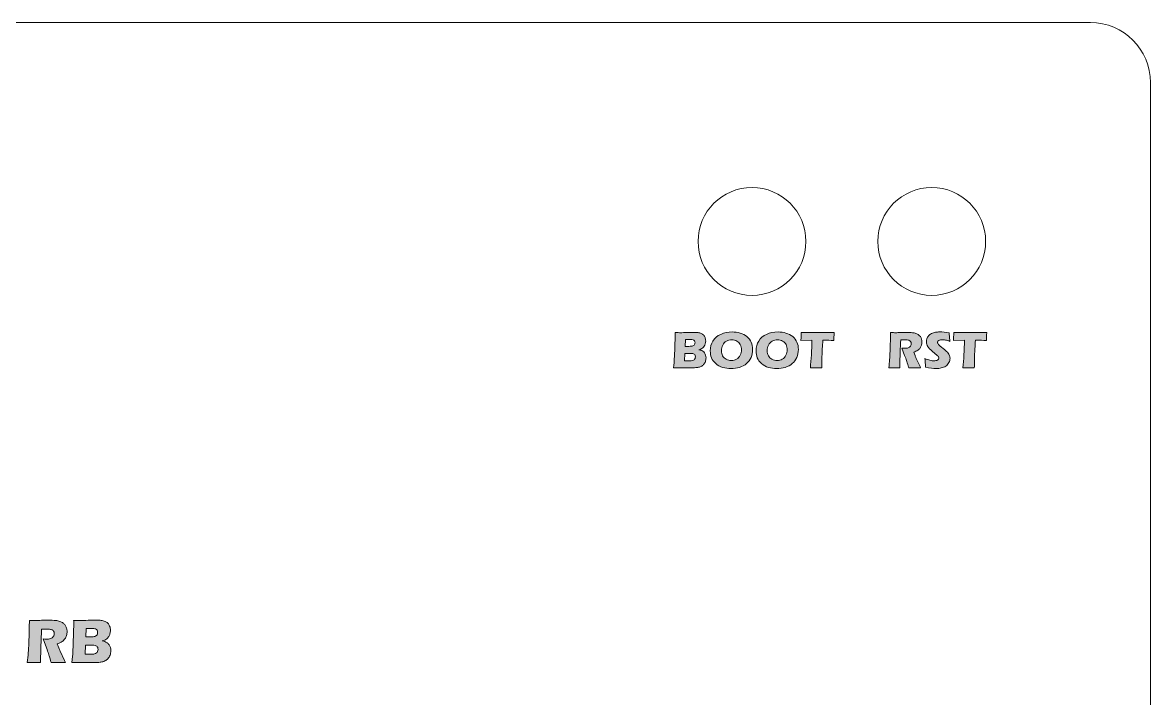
# Model space of a CAD drawing. Header units: millimetres. Extents: x 442 to 758, y 352 to 548.
# Drawn here: x 682.9 to 758.3, y 503.2 to 548.3 of the extents above; entities that cross this region are included whole.
import ezdxf

# ---------------------------------------------------------------- set-up
doc = ezdxf.new("R2010")
doc.units = ezdxf.units.MM
doc.header["$MEASUREMENT"] = 0

# ---------------------------------------------------------------- blocks, each defined once
blk = doc.blocks.new('block 3')
at = {"color": 7, "lineweight": 9, "true_color": 0xffffff}
blk.add_open_spline([(754.251, 548.321), (754.251, 548.321), (446.251, 548.321), (446.251, 548.321), (444.042, 548.321), (442.251, 546.53), (442.251, 544.321), (442.251, 544.321), (442.251, 356.321), (442.251, 356.321), (442.251, 354.112), (444.042, 352.321), (446.251, 352.321), (446.251, 352.321), (754.251, 352.321), (754.251, 352.321), (756.461, 352.321), (758.251, 354.112), (758.251, 356.321), (758.251, 356.321), (758.251, 544.321), (758.251, 544.321), (758.251, 546.53), (756.461, 548.321), (754.251, 548.321)], degree=3, knots=[0, 0, 0, 0, 1, 1, 1, 2, 2, 2, 3, 3, 3, 4, 4, 4, 5, 5, 5, 6, 6, 6, 7, 7, 7, 8, 8, 8, 8], dxfattribs=at)
blk = doc.blocks.new('block 4')
at = {"color": 7, "lineweight": 9, "true_color": 0xffffff}
blk.add_open_spline([(731.645, 537.314), (733.633, 537.314), (735.245, 535.702), (735.245, 533.714), (735.245, 531.726), (733.633, 530.114), (731.645, 530.114), (729.657, 530.114), (728.045, 531.726), (728.045, 533.714), (728.045, 535.702), (729.657, 537.314), (731.645, 537.314), (731.645, 537.314), (731.645, 537.314), (731.645, 537.314)], degree=3, knots=[0, 0, 0, 0, 1, 1, 1, 2, 2, 2, 3, 3, 3, 4, 4, 4, 5, 5, 5, 5], dxfattribs=at)
blk = doc.blocks.new('block 5')
at = {"color": 7, "lineweight": 9, "true_color": 0xffffff}
blk.add_open_spline([(743.645, 537.314), (745.633, 537.314), (747.245, 535.702), (747.245, 533.714), (747.245, 531.726), (745.633, 530.114), (743.645, 530.114), (741.657, 530.114), (740.045, 531.726), (740.045, 533.714), (740.045, 535.702), (741.657, 537.314), (743.645, 537.314), (743.645, 537.314), (743.645, 537.314), (743.645, 537.314)], degree=3, knots=[0, 0, 0, 0, 1, 1, 1, 2, 2, 2, 3, 3, 3, 4, 4, 4, 5, 5, 5, 5], dxfattribs=at)
blk = doc.blocks.new('block 6')
at = {"color": 7, "lineweight": 9, "true_color": 0xffffff}
blk.add_open_spline([(731.645, 537.314), (733.633, 537.314), (735.245, 535.702), (735.245, 533.714), (735.245, 531.726), (733.633, 530.114), (731.645, 530.114), (729.657, 530.114), (728.045, 531.726), (728.045, 533.714), (728.045, 535.702), (729.657, 537.314), (731.645, 537.314), (731.645, 537.314), (731.645, 537.314), (731.645, 537.314)], degree=3, knots=[0, 0, 0, 0, 1, 1, 1, 2, 2, 2, 3, 3, 3, 4, 4, 4, 5, 5, 5, 5], dxfattribs=at)
blk = doc.blocks.new('block 24')
at = {"color": 7, "lineweight": 9, "true_color": 0xffffff}
blk.add_open_spline([(743.645, 537.314), (745.633, 537.314), (747.245, 535.702), (747.245, 533.714), (747.245, 531.726), (745.633, 530.114), (743.645, 530.114), (741.657, 530.114), (740.045, 531.726), (740.045, 533.714), (740.045, 535.702), (741.657, 537.314), (743.645, 537.314), (743.645, 537.314), (743.645, 537.314), (743.645, 537.314)], degree=3, knots=[0, 0, 0, 0, 1, 1, 1, 2, 2, 2, 3, 3, 3, 4, 4, 4, 5, 5, 5, 5], dxfattribs=at)
blk = doc.blocks.new('block 25')
at = {"true_color": 0xffffff}
h = blk.add_hatch(color=7, dxfattribs=at)
h.dxf.hatch_style = 2
edge = h.paths.add_edge_path()
edge.add_spline(control_points=[(726.409, 525.281), (726.434, 525.534), (726.449, 525.732), (726.458, 525.877), (726.469, 526.075), (726.48, 526.345), (726.491, 526.69), (726.502, 527.034), (726.508, 527.277), (726.508, 527.419), (726.508, 527.469), (726.507, 527.54), (726.506, 527.632), (726.658, 527.629), (726.78, 527.627), (726.869, 527.627), (726.994, 527.627), (727.14, 527.63), (727.307, 527.635), (727.473, 527.64), (727.616, 527.643), (727.736, 527.643), (727.879, 527.643), (727.981, 527.639), (728.042, 527.63), (728.123, 527.62), (728.193, 527.602), (728.253, 527.575), (728.314, 527.549), (728.364, 527.516), (728.404, 527.477), (728.449, 527.431), (728.484, 527.376), (728.509, 527.312), (728.538, 527.238), (728.552, 527.16), (728.552, 527.076), (728.552, 527.01), (728.544, 526.948), (728.527, 526.888), (728.511, 526.828), (728.487, 526.775), (728.456, 526.729), (728.426, 526.682), (728.392, 526.643), (728.354, 526.612), (728.316, 526.581), (728.279, 526.557), (728.243, 526.54), (728.207, 526.523), (728.158, 526.506), (728.098, 526.488), (728.158, 526.478), (728.207, 526.466), (728.244, 526.453), (728.281, 526.44), (728.32, 526.419), (728.362, 526.389), (728.404, 526.36), (728.441, 526.323), (728.475, 526.277), (728.508, 526.231), (728.533, 526.179), (728.55, 526.122), (728.566, 526.066), (728.575, 526.006), (728.575, 525.942), (728.575, 525.855), (728.56, 525.773), (728.532, 525.696), (728.503, 525.619), (728.463, 525.553), (728.411, 525.498), (728.367, 525.451), (728.31, 525.411), (728.24, 525.377), (728.171, 525.344), (728.099, 525.321), (728.025, 525.309), (727.966, 525.299), (727.857, 525.292), (727.699, 525.288), (727.541, 525.283), (727.373, 525.281), (727.197, 525.281), (727.197, 525.281), (726.744, 525.283), (726.744, 525.283), (726.744, 525.283), (726.409, 525.281), (726.409, 525.281)], knot_values=[0, 0, 0, 0, 1, 1, 1, 2, 2, 2, 3, 3, 3, 4, 4, 4, 5, 5, 5, 6, 6, 6, 7, 7, 7, 8, 8, 8, 9, 9, 9, 10, 10, 10, 11, 11, 11, 12, 12, 12, 13, 13, 13, 14, 14, 14, 15, 15, 15, 16, 16, 16, 17, 17, 17, 18, 18, 18, 19, 19, 19, 20, 20, 20, 21, 21, 21, 22, 22, 22, 23, 23, 23, 24, 24, 24, 25, 25, 25, 26, 26, 26, 27, 27, 27, 28, 28, 28, 29, 29, 29, 30, 30, 30, 30], degree=3, periodic=1)
edge = h.paths.add_edge_path()
edge.add_spline(control_points=[(727.137, 525.753), (727.137, 525.753), (727.468, 525.753), (727.468, 525.753), (727.556, 525.753), (727.62, 525.758), (727.661, 525.768), (727.712, 525.781), (727.751, 525.798), (727.777, 525.818), (727.803, 525.839), (727.824, 525.867), (727.84, 525.903), (727.855, 525.938), (727.863, 525.978), (727.863, 526.022), (727.863, 526.06), (727.857, 526.093), (727.844, 526.122), (727.832, 526.15), (727.813, 526.174), (727.787, 526.194), (727.762, 526.213), (727.731, 526.227), (727.694, 526.236), (727.658, 526.245), (727.6, 526.249), (727.522, 526.249), (727.522, 526.249), (727.159, 526.249), (727.159, 526.249), (727.159, 526.249), (727.137, 525.753), (727.137, 525.753)], knot_values=[0, 0, 0, 0, 1, 1, 1, 2, 2, 2, 3, 3, 3, 4, 4, 4, 5, 5, 5, 6, 6, 6, 7, 7, 7, 8, 8, 8, 9, 9, 9, 10, 10, 10, 11, 11, 11, 11], degree=3, periodic=1)
edge = h.paths.add_edge_path()
edge.add_spline(control_points=[(727.177, 526.716), (727.177, 526.716), (727.422, 526.716), (727.422, 526.716), (727.502, 526.716), (727.559, 526.718), (727.593, 526.722), (727.627, 526.726), (727.66, 526.733), (727.692, 526.743), (727.725, 526.754), (727.753, 526.771), (727.776, 526.795), (727.8, 526.819), (727.816, 526.846), (727.826, 526.876), (727.836, 526.906), (727.841, 526.936), (727.841, 526.966), (727.841, 527.008), (727.831, 527.046), (727.811, 527.079), (727.791, 527.113), (727.758, 527.137), (727.713, 527.153), (727.669, 527.169), (727.6, 527.177), (727.508, 527.177), (727.508, 527.177), (727.198, 527.177), (727.198, 527.177), (727.198, 527.177), (727.177, 526.716), (727.177, 526.716)], knot_values=[0, 0, 0, 0, 1, 1, 1, 2, 2, 2, 3, 3, 3, 4, 4, 4, 5, 5, 5, 6, 6, 6, 7, 7, 7, 8, 8, 8, 9, 9, 9, 10, 10, 10, 11, 11, 11, 11], degree=3, periodic=1)
h = blk.add_hatch(color=7, dxfattribs=at)
h.dxf.hatch_style = 2
edge = h.paths.add_edge_path()
edge.add_spline(control_points=[(730.328, 527.677), (730.512, 527.677), (730.689, 527.652), (730.859, 527.603), (731.029, 527.554), (731.177, 527.475), (731.305, 527.366), (731.432, 527.258), (731.528, 527.133), (731.591, 526.991), (731.654, 526.85), (731.686, 526.688), (731.686, 526.504), (731.686, 526.311), (731.651, 526.134), (731.582, 525.973), (731.512, 525.811), (731.412, 525.674), (731.281, 525.562), (731.15, 525.449), (730.994, 525.367), (730.812, 525.315), (730.631, 525.262), (730.442, 525.236), (730.246, 525.236), (730.052, 525.236), (729.866, 525.262), (729.687, 525.313), (729.509, 525.364), (729.355, 525.447), (729.223, 525.561), (729.092, 525.675), (728.998, 525.802), (728.943, 525.942), (728.888, 526.082), (728.861, 526.238), (728.861, 526.409), (728.861, 526.661), (728.919, 526.882), (729.036, 527.072), (729.152, 527.262), (729.325, 527.41), (729.554, 527.517), (729.783, 527.624), (730.041, 527.677), (730.328, 527.677)], knot_values=[0, 0, 0, 0, 1, 1, 1, 2, 2, 2, 3, 3, 3, 4, 4, 4, 5, 5, 5, 6, 6, 6, 7, 7, 7, 8, 8, 8, 9, 9, 9, 10, 10, 10, 11, 11, 11, 12, 12, 12, 13, 13, 13, 14, 14, 14, 15, 15, 15, 15], degree=3, periodic=1)
edge = h.paths.add_edge_path()
edge.add_spline(control_points=[(730.297, 527.159), (730.165, 527.159), (730.046, 527.126), (729.939, 527.061), (729.832, 526.996), (729.75, 526.906), (729.693, 526.791), (729.635, 526.675), (729.606, 526.552), (729.606, 526.42), (729.606, 526.298), (729.633, 526.186), (729.685, 526.085), (729.737, 525.984), (729.817, 525.905), (729.923, 525.849), (730.03, 525.792), (730.143, 525.763), (730.263, 525.763), (730.39, 525.763), (730.507, 525.795), (730.613, 525.859), (730.72, 525.923), (730.801, 526.012), (730.856, 526.128), (730.912, 526.243), (730.94, 526.364), (730.94, 526.49), (730.94, 526.613), (730.914, 526.727), (730.862, 526.83), (730.811, 526.934), (730.735, 527.015), (730.635, 527.072), (730.535, 527.13), (730.422, 527.159), (730.297, 527.159)], knot_values=[0, 0, 0, 0, 1, 1, 1, 2, 2, 2, 3, 3, 3, 4, 4, 4, 5, 5, 5, 6, 6, 6, 7, 7, 7, 8, 8, 8, 9, 9, 9, 10, 10, 10, 11, 11, 11, 12, 12, 12, 12], degree=3, periodic=1)
h = blk.add_hatch(color=7, dxfattribs=at)
h.dxf.hatch_style = 2
edge = h.paths.add_edge_path()
edge.add_spline(control_points=[(733.384, 527.677), (733.568, 527.677), (733.745, 527.652), (733.915, 527.603), (734.084, 527.554), (734.233, 527.475), (734.361, 527.366), (734.488, 527.258), (734.584, 527.133), (734.647, 526.991), (734.71, 526.85), (734.741, 526.688), (734.741, 526.504), (734.741, 526.311), (734.707, 526.134), (734.637, 525.973), (734.568, 525.811), (734.467, 525.674), (734.337, 525.562), (734.206, 525.449), (734.05, 525.367), (733.868, 525.315), (733.686, 525.262), (733.498, 525.236), (733.301, 525.236), (733.107, 525.236), (732.921, 525.262), (732.743, 525.313), (732.565, 525.364), (732.41, 525.447), (732.279, 525.561), (732.148, 525.675), (732.054, 525.802), (731.999, 525.942), (731.944, 526.082), (731.916, 526.238), (731.916, 526.409), (731.916, 526.661), (731.975, 526.882), (732.091, 527.072), (732.208, 527.262), (732.381, 527.41), (732.61, 527.517), (732.839, 527.624), (733.097, 527.677), (733.384, 527.677)], knot_values=[0, 0, 0, 0, 1, 1, 1, 2, 2, 2, 3, 3, 3, 4, 4, 4, 5, 5, 5, 6, 6, 6, 7, 7, 7, 8, 8, 8, 9, 9, 9, 10, 10, 10, 11, 11, 11, 12, 12, 12, 13, 13, 13, 14, 14, 14, 15, 15, 15, 15], degree=3, periodic=1)
edge = h.paths.add_edge_path()
edge.add_spline(control_points=[(733.353, 527.159), (733.221, 527.159), (733.102, 527.126), (732.995, 527.061), (732.888, 526.996), (732.806, 526.906), (732.748, 526.791), (732.691, 526.675), (732.662, 526.552), (732.662, 526.42), (732.662, 526.298), (732.688, 526.186), (732.74, 526.085), (732.793, 525.984), (732.872, 525.905), (732.979, 525.849), (733.086, 525.792), (733.199, 525.763), (733.319, 525.763), (733.446, 525.763), (733.563, 525.795), (733.669, 525.859), (733.775, 525.923), (733.856, 526.012), (733.912, 526.128), (733.968, 526.243), (733.996, 526.364), (733.996, 526.49), (733.996, 526.613), (733.97, 526.727), (733.918, 526.83), (733.866, 526.934), (733.791, 527.015), (733.691, 527.072), (733.591, 527.13), (733.478, 527.159), (733.353, 527.159)], knot_values=[0, 0, 0, 0, 1, 1, 1, 2, 2, 2, 3, 3, 3, 4, 4, 4, 5, 5, 5, 6, 6, 6, 7, 7, 7, 8, 8, 8, 9, 9, 9, 10, 10, 10, 11, 11, 11, 12, 12, 12, 12], degree=3, periodic=1)
h = blk.add_hatch(color=7, dxfattribs=at)
h.dxf.hatch_style = 2
edge = h.paths.add_edge_path()
edge.add_spline(control_points=[(735.541, 525.281), (735.598, 525.839), (735.632, 526.453), (735.643, 527.124), (735.643, 527.124), (734.91, 527.105), (734.91, 527.105), (734.91, 527.105), (734.919, 527.296), (734.919, 527.296), (734.923, 527.398), (734.927, 527.51), (734.929, 527.632), (735.255, 527.63), (735.635, 527.629), (736.069, 527.629), (736.069, 527.629), (736.495, 527.63), (736.495, 527.63), (736.495, 527.63), (736.908, 527.63), (736.908, 527.63), (736.908, 527.63), (737.132, 527.632), (737.132, 527.632), (737.132, 527.632), (737.121, 527.463), (737.121, 527.463), (737.117, 527.373), (737.114, 527.298), (737.112, 527.239), (737.11, 527.18), (737.109, 527.135), (737.109, 527.105), (736.864, 527.118), (736.661, 527.124), (736.502, 527.124), (736.502, 527.124), (736.381, 527.124), (736.381, 527.124), (736.364, 526.921), (736.351, 526.734), (736.341, 526.562), (736.329, 526.315), (736.319, 526.076), (736.312, 525.844), (736.305, 525.612), (736.302, 525.424), (736.302, 525.281), (736.113, 525.283), (735.992, 525.284), (735.936, 525.284), (735.887, 525.284), (735.755, 525.283), (735.541, 525.281)], knot_values=[0, 0, 0, 0, 1, 1, 1, 2, 2, 2, 3, 3, 3, 4, 4, 4, 5, 5, 5, 6, 6, 6, 7, 7, 7, 8, 8, 8, 9, 9, 9, 10, 10, 10, 11, 11, 11, 12, 12, 12, 13, 13, 13, 14, 14, 14, 15, 15, 15, 16, 16, 16, 17, 17, 17, 18, 18, 18, 18], degree=3, periodic=1)
h = blk.add_hatch(color=7, dxfattribs=at)
h.dxf.hatch_style = 2
edge = h.paths.add_edge_path()
edge.add_spline(control_points=[(740.781, 525.281), (740.803, 525.483), (740.82, 525.665), (740.832, 525.827), (740.845, 525.989), (740.856, 526.177), (740.865, 526.39), (740.874, 526.604), (740.881, 526.829), (740.886, 527.066), (740.891, 527.304), (740.893, 527.492), (740.893, 527.632), (741.036, 527.629), (741.152, 527.627), (741.241, 527.627), (741.333, 527.627), (741.444, 527.63), (741.577, 527.635), (741.709, 527.64), (741.837, 527.643), (741.962, 527.643), (742.109, 527.643), (742.24, 527.637), (742.355, 527.625), (742.441, 527.617), (742.52, 527.601), (742.59, 527.575), (742.661, 527.55), (742.72, 527.519), (742.768, 527.483), (742.817, 527.447), (742.857, 527.407), (742.889, 527.362), (742.921, 527.317), (742.946, 527.264), (742.964, 527.204), (742.982, 527.144), (742.991, 527.079), (742.991, 527.01), (742.991, 526.933), (742.981, 526.861), (742.961, 526.794), (742.942, 526.727), (742.911, 526.664), (742.869, 526.605), (742.827, 526.546), (742.775, 526.494), (742.711, 526.451), (742.647, 526.408), (742.558, 526.364), (742.443, 526.32), (742.443, 526.32), (742.532, 526.101), (742.532, 526.101), (742.558, 526.04), (742.585, 525.978), (742.613, 525.915), (742.613, 525.915), (742.844, 525.41), (742.844, 525.41), (742.855, 525.388), (742.873, 525.345), (742.899, 525.281), (742.71, 525.283), (742.583, 525.284), (742.517, 525.284), (742.435, 525.284), (742.299, 525.283), (742.111, 525.281), (742.093, 525.341), (742.059, 525.451), (742.011, 525.613), (741.992, 525.681), (741.975, 525.733), (741.961, 525.77), (741.933, 525.852), (741.893, 525.966), (741.839, 526.113), (741.839, 526.113), (741.661, 526.6), (741.661, 526.6), (741.723, 526.589), (741.784, 526.583), (741.843, 526.583), (741.927, 526.583), (742.003, 526.596), (742.072, 526.621), (742.14, 526.646), (742.192, 526.685), (742.227, 526.738), (742.262, 526.791), (742.279, 526.847), (742.279, 526.905), (742.279, 526.955), (742.266, 526.998), (742.24, 527.035), (742.213, 527.073), (742.172, 527.1), (742.115, 527.119), (742.058, 527.137), (741.97, 527.146), (741.852, 527.146), (741.812, 527.146), (741.77, 527.146), (741.727, 527.144), (741.684, 527.142), (741.634, 527.141), (741.576, 527.14), (741.562, 526.904), (741.549, 526.617), (741.538, 526.278), (741.526, 525.939), (741.519, 525.607), (741.515, 525.281), (741.323, 525.283), (741.199, 525.284), (741.141, 525.284), (741.074, 525.284), (740.954, 525.283), (740.781, 525.281)], knot_values=[0, 0, 0, 0, 1, 1, 1, 2, 2, 2, 3, 3, 3, 4, 4, 4, 5, 5, 5, 6, 6, 6, 7, 7, 7, 8, 8, 8, 9, 9, 9, 10, 10, 10, 11, 11, 11, 12, 12, 12, 13, 13, 13, 14, 14, 14, 15, 15, 15, 16, 16, 16, 17, 17, 17, 18, 18, 18, 19, 19, 19, 20, 20, 20, 21, 21, 21, 22, 22, 22, 23, 23, 23, 24, 24, 24, 25, 25, 25, 26, 26, 26, 27, 27, 27, 28, 28, 28, 29, 29, 29, 30, 30, 30, 31, 31, 31, 32, 32, 32, 33, 33, 33, 34, 34, 34, 35, 35, 35, 36, 36, 36, 37, 37, 37, 38, 38, 38, 39, 39, 39, 40, 40, 40, 40], degree=3, periodic=1)
h = blk.add_hatch(color=7, dxfattribs=at)
h.dxf.hatch_style = 2
edge = h.paths.add_edge_path()
edge.add_spline(control_points=[(743.235, 525.317), (743.22, 525.562), (743.203, 525.758), (743.184, 525.905), (743.312, 525.847), (743.427, 525.807), (743.528, 525.785), (743.628, 525.762), (743.717, 525.751), (743.793, 525.751), (743.893, 525.751), (743.973, 525.766), (744.032, 525.795), (744.091, 525.824), (744.121, 525.868), (744.121, 525.925), (744.121, 525.945), (744.118, 525.963), (744.112, 525.981), (744.106, 525.999), (744.095, 526.019), (744.079, 526.041), (744.063, 526.064), (744.04, 526.088), (744.01, 526.115), (744.01, 526.115), (743.686, 526.397), (743.686, 526.397), (743.61, 526.461), (743.557, 526.508), (743.527, 526.537), (743.466, 526.595), (743.419, 526.65), (743.384, 526.7), (743.35, 526.751), (743.326, 526.802), (743.31, 526.854), (743.295, 526.907), (743.287, 526.962), (743.287, 527.021), (743.287, 527.091), (743.299, 527.159), (743.324, 527.227), (743.349, 527.294), (743.386, 527.357), (743.435, 527.415), (743.484, 527.474), (743.55, 527.524), (743.631, 527.567), (743.713, 527.609), (743.8, 527.638), (743.893, 527.654), (743.986, 527.669), (744.082, 527.677), (744.181, 527.677), (744.375, 527.677), (744.586, 527.655), (744.815, 527.61), (744.818, 527.531), (744.822, 527.458), (744.827, 527.392), (744.831, 527.326), (744.842, 527.21), (744.86, 527.045), (744.754, 527.087), (744.657, 527.117), (744.57, 527.134), (744.483, 527.15), (744.408, 527.159), (744.345, 527.159), (744.255, 527.159), (744.181, 527.142), (744.121, 527.109), (744.062, 527.075), (744.033, 527.034), (744.033, 526.985), (744.033, 526.962), (744.037, 526.939), (744.047, 526.917), (744.056, 526.895), (744.073, 526.87), (744.098, 526.841), (744.123, 526.811), (744.157, 526.779), (744.198, 526.744), (744.239, 526.709), (744.304, 526.657), (744.393, 526.588), (744.393, 526.588), (744.517, 526.49), (744.517, 526.49), (744.554, 526.46), (744.593, 526.424), (744.636, 526.382), (744.678, 526.339), (744.715, 526.297), (744.746, 526.256), (744.777, 526.215), (744.801, 526.177), (744.817, 526.142), (744.834, 526.108), (744.847, 526.073), (744.854, 526.038), (744.862, 526.003), (744.867, 525.965), (744.867, 525.925), (744.867, 525.822), (744.842, 525.723), (744.792, 525.63), (744.743, 525.536), (744.673, 525.459), (744.582, 525.399), (744.492, 525.339), (744.392, 525.296), (744.283, 525.272), (744.175, 525.248), (744.06, 525.236), (743.94, 525.236), (743.754, 525.236), (743.519, 525.263), (743.235, 525.317)], knot_values=[0, 0, 0, 0, 1, 1, 1, 2, 2, 2, 3, 3, 3, 4, 4, 4, 5, 5, 5, 6, 6, 6, 7, 7, 7, 8, 8, 8, 9, 9, 9, 10, 10, 10, 11, 11, 11, 12, 12, 12, 13, 13, 13, 14, 14, 14, 15, 15, 15, 16, 16, 16, 17, 17, 17, 18, 18, 18, 19, 19, 19, 20, 20, 20, 21, 21, 21, 22, 22, 22, 23, 23, 23, 24, 24, 24, 25, 25, 25, 26, 26, 26, 27, 27, 27, 28, 28, 28, 29, 29, 29, 30, 30, 30, 31, 31, 31, 32, 32, 32, 33, 33, 33, 34, 34, 34, 35, 35, 35, 36, 36, 36, 37, 37, 37, 38, 38, 38, 39, 39, 39, 40, 40, 40, 40], degree=3, periodic=1)
h = blk.add_hatch(color=7, dxfattribs=at)
h.dxf.hatch_style = 2
edge = h.paths.add_edge_path()
edge.add_spline(control_points=[(745.73, 525.281), (745.787, 525.839), (745.821, 526.453), (745.832, 527.124), (745.832, 527.124), (745.099, 527.105), (745.099, 527.105), (745.099, 527.105), (745.108, 527.296), (745.108, 527.296), (745.112, 527.398), (745.116, 527.51), (745.118, 527.632), (745.444, 527.63), (745.824, 527.629), (746.258, 527.629), (746.258, 527.629), (746.683, 527.63), (746.683, 527.63), (746.683, 527.63), (747.097, 527.63), (747.097, 527.63), (747.097, 527.63), (747.32, 527.632), (747.32, 527.632), (747.32, 527.632), (747.31, 527.463), (747.31, 527.463), (747.306, 527.373), (747.303, 527.298), (747.301, 527.239), (747.299, 527.18), (747.298, 527.135), (747.298, 527.105), (747.052, 527.118), (746.85, 527.124), (746.691, 527.124), (746.691, 527.124), (746.57, 527.124), (746.57, 527.124), (746.553, 526.921), (746.539, 526.734), (746.53, 526.562), (746.517, 526.315), (746.508, 526.076), (746.501, 525.844), (746.494, 525.612), (746.491, 525.424), (746.491, 525.281), (746.302, 525.283), (746.18, 525.284), (746.125, 525.284), (746.076, 525.284), (745.944, 525.283), (745.73, 525.281)], knot_values=[0, 0, 0, 0, 1, 1, 1, 2, 2, 2, 3, 3, 3, 4, 4, 4, 5, 5, 5, 6, 6, 6, 7, 7, 7, 8, 8, 8, 9, 9, 9, 10, 10, 10, 11, 11, 11, 12, 12, 12, 13, 13, 13, 14, 14, 14, 15, 15, 15, 16, 16, 16, 17, 17, 17, 18, 18, 18, 18], degree=3, periodic=1)
at = {"lineweight": 0}
for points, knots in [([(726.409, 525.281), (726.434, 525.534), (726.449, 525.732), (726.458, 525.877), (726.469, 526.075), (726.48, 526.345), (726.491, 526.69), (726.502, 527.034), (726.508, 527.277), (726.508, 527.419), (726.508, 527.469), (726.507, 527.54), (726.506, 527.632), (726.658, 527.629), (726.78, 527.627), (726.869, 527.627), (726.994, 527.627), (727.14, 527.63), (727.307, 527.635), (727.473, 527.64), (727.616, 527.643), (727.736, 527.643), (727.879, 527.643), (727.981, 527.639), (728.042, 527.63), (728.123, 527.62), (728.193, 527.602), (728.253, 527.575), (728.314, 527.549), (728.364, 527.516), (728.404, 527.477), (728.449, 527.431), (728.484, 527.376), (728.509, 527.312), (728.538, 527.238), (728.552, 527.16), (728.552, 527.076), (728.552, 527.01), (728.544, 526.948), (728.527, 526.888), (728.511, 526.828), (728.487, 526.775), (728.456, 526.729), (728.426, 526.682), (728.392, 526.643), (728.354, 526.612), (728.316, 526.581), (728.279, 526.557), (728.243, 526.54), (728.207, 526.523), (728.158, 526.506), (728.098, 526.488), (728.158, 526.478), (728.207, 526.466), (728.244, 526.453), (728.281, 526.44), (728.32, 526.419), (728.362, 526.389), (728.404, 526.36), (728.441, 526.323), (728.475, 526.277), (728.508, 526.231), (728.533, 526.179), (728.55, 526.122), (728.566, 526.066), (728.575, 526.006), (728.575, 525.942), (728.575, 525.855), (728.56, 525.773), (728.532, 525.696), (728.503, 525.619), (728.463, 525.553), (728.411, 525.498), (728.367, 525.451), (728.31, 525.411), (728.24, 525.377), (728.171, 525.344), (728.099, 525.321), (728.025, 525.309), (727.966, 525.299), (727.857, 525.292), (727.699, 525.288), (727.541, 525.283), (727.373, 525.281), (727.197, 525.281), (727.197, 525.281), (726.744, 525.283), (726.744, 525.283), (726.744, 525.283), (726.409, 525.281), (726.409, 525.281)], [0, 0, 0, 0, 1, 1, 1, 2, 2, 2, 3, 3, 3, 4, 4, 4, 5, 5, 5, 6, 6, 6, 7, 7, 7, 8, 8, 8, 9, 9, 9, 10, 10, 10, 11, 11, 11, 12, 12, 12, 13, 13, 13, 14, 14, 14, 15, 15, 15, 16, 16, 16, 17, 17, 17, 18, 18, 18, 19, 19, 19, 20, 20, 20, 21, 21, 21, 22, 22, 22, 23, 23, 23, 24, 24, 24, 25, 25, 25, 26, 26, 26, 27, 27, 27, 28, 28, 28, 29, 29, 29, 30, 30, 30, 30]), ([(730.328, 527.677), (730.512, 527.677), (730.689, 527.652), (730.859, 527.603), (731.029, 527.554), (731.177, 527.475), (731.305, 527.366), (731.432, 527.258), (731.528, 527.133), (731.591, 526.991), (731.654, 526.85), (731.686, 526.688), (731.686, 526.504), (731.686, 526.311), (731.651, 526.134), (731.582, 525.973), (731.512, 525.811), (731.412, 525.674), (731.281, 525.562), (731.15, 525.449), (730.994, 525.367), (730.812, 525.315), (730.631, 525.262), (730.442, 525.236), (730.246, 525.236), (730.052, 525.236), (729.866, 525.262), (729.687, 525.313), (729.509, 525.364), (729.355, 525.447), (729.223, 525.561), (729.092, 525.675), (728.998, 525.802), (728.943, 525.942), (728.888, 526.082), (728.861, 526.238), (728.861, 526.409), (728.861, 526.661), (728.919, 526.882), (729.036, 527.072), (729.152, 527.262), (729.325, 527.41), (729.554, 527.517), (729.783, 527.624), (730.041, 527.677), (730.328, 527.677)], [0, 0, 0, 0, 1, 1, 1, 2, 2, 2, 3, 3, 3, 4, 4, 4, 5, 5, 5, 6, 6, 6, 7, 7, 7, 8, 8, 8, 9, 9, 9, 10, 10, 10, 11, 11, 11, 12, 12, 12, 13, 13, 13, 14, 14, 14, 15, 15, 15, 15]), ([(733.384, 527.677), (733.568, 527.677), (733.745, 527.652), (733.915, 527.603), (734.084, 527.554), (734.233, 527.475), (734.361, 527.366), (734.488, 527.258), (734.584, 527.133), (734.647, 526.991), (734.71, 526.85), (734.741, 526.688), (734.741, 526.504), (734.741, 526.311), (734.707, 526.134), (734.637, 525.973), (734.568, 525.811), (734.467, 525.674), (734.337, 525.562), (734.206, 525.449), (734.05, 525.367), (733.868, 525.315), (733.686, 525.262), (733.498, 525.236), (733.301, 525.236), (733.107, 525.236), (732.921, 525.262), (732.743, 525.313), (732.565, 525.364), (732.41, 525.447), (732.279, 525.561), (732.148, 525.675), (732.054, 525.802), (731.999, 525.942), (731.944, 526.082), (731.916, 526.238), (731.916, 526.409), (731.916, 526.661), (731.975, 526.882), (732.091, 527.072), (732.208, 527.262), (732.381, 527.41), (732.61, 527.517), (732.839, 527.624), (733.097, 527.677), (733.384, 527.677)], [0, 0, 0, 0, 1, 1, 1, 2, 2, 2, 3, 3, 3, 4, 4, 4, 5, 5, 5, 6, 6, 6, 7, 7, 7, 8, 8, 8, 9, 9, 9, 10, 10, 10, 11, 11, 11, 12, 12, 12, 13, 13, 13, 14, 14, 14, 15, 15, 15, 15]), ([(735.541, 525.281), (735.598, 525.839), (735.632, 526.453), (735.643, 527.124), (735.643, 527.124), (734.91, 527.105), (734.91, 527.105), (734.91, 527.105), (734.919, 527.296), (734.919, 527.296), (734.923, 527.398), (734.927, 527.51), (734.929, 527.632), (735.255, 527.63), (735.635, 527.629), (736.069, 527.629), (736.069, 527.629), (736.495, 527.63), (736.495, 527.63), (736.495, 527.63), (736.908, 527.63), (736.908, 527.63), (736.908, 527.63), (737.132, 527.632), (737.132, 527.632), (737.132, 527.632), (737.121, 527.463), (737.121, 527.463), (737.117, 527.373), (737.114, 527.298), (737.112, 527.239), (737.11, 527.18), (737.109, 527.135), (737.109, 527.105), (736.864, 527.118), (736.661, 527.124), (736.502, 527.124), (736.502, 527.124), (736.381, 527.124), (736.381, 527.124), (736.364, 526.921), (736.351, 526.734), (736.341, 526.562), (736.329, 526.315), (736.319, 526.076), (736.312, 525.844), (736.305, 525.612), (736.302, 525.424), (736.302, 525.281), (736.113, 525.283), (735.992, 525.284), (735.936, 525.284), (735.887, 525.284), (735.755, 525.283), (735.541, 525.281)], [0, 0, 0, 0, 1, 1, 1, 2, 2, 2, 3, 3, 3, 4, 4, 4, 5, 5, 5, 6, 6, 6, 7, 7, 7, 8, 8, 8, 9, 9, 9, 10, 10, 10, 11, 11, 11, 12, 12, 12, 13, 13, 13, 14, 14, 14, 15, 15, 15, 16, 16, 16, 17, 17, 17, 18, 18, 18, 18]), ([(740.781, 525.281), (740.803, 525.483), (740.82, 525.665), (740.832, 525.827), (740.845, 525.989), (740.856, 526.177), (740.865, 526.39), (740.874, 526.604), (740.881, 526.829), (740.886, 527.066), (740.891, 527.304), (740.893, 527.492), (740.893, 527.632), (741.036, 527.629), (741.152, 527.627), (741.241, 527.627), (741.333, 527.627), (741.444, 527.63), (741.577, 527.635), (741.709, 527.64), (741.837, 527.643), (741.962, 527.643), (742.109, 527.643), (742.24, 527.637), (742.355, 527.625), (742.441, 527.617), (742.52, 527.601), (742.59, 527.575), (742.661, 527.55), (742.72, 527.519), (742.768, 527.483), (742.817, 527.447), (742.857, 527.407), (742.889, 527.362), (742.921, 527.317), (742.946, 527.264), (742.964, 527.204), (742.982, 527.144), (742.991, 527.079), (742.991, 527.01), (742.991, 526.933), (742.981, 526.861), (742.961, 526.794), (742.942, 526.727), (742.911, 526.664), (742.869, 526.605), (742.827, 526.546), (742.775, 526.494), (742.711, 526.451), (742.647, 526.408), (742.558, 526.364), (742.443, 526.32), (742.443, 526.32), (742.532, 526.101), (742.532, 526.101), (742.558, 526.04), (742.585, 525.978), (742.613, 525.915), (742.613, 525.915), (742.844, 525.41), (742.844, 525.41), (742.855, 525.388), (742.873, 525.345), (742.899, 525.281), (742.71, 525.283), (742.583, 525.284), (742.517, 525.284), (742.435, 525.284), (742.299, 525.283), (742.111, 525.281), (742.093, 525.341), (742.059, 525.451), (742.011, 525.613), (741.992, 525.681), (741.975, 525.733), (741.961, 525.77), (741.933, 525.852), (741.893, 525.966), (741.839, 526.113), (741.839, 526.113), (741.661, 526.6), (741.661, 526.6), (741.723, 526.589), (741.784, 526.583), (741.843, 526.583), (741.927, 526.583), (742.003, 526.596), (742.072, 526.621), (742.14, 526.646), (742.192, 526.685), (742.227, 526.738), (742.262, 526.791), (742.279, 526.847), (742.279, 526.905), (742.279, 526.955), (742.266, 526.998), (742.24, 527.035), (742.213, 527.073), (742.172, 527.1), (742.115, 527.119), (742.058, 527.137), (741.97, 527.146), (741.852, 527.146), (741.812, 527.146), (741.77, 527.146), (741.727, 527.144), (741.684, 527.142), (741.634, 527.141), (741.576, 527.14), (741.562, 526.904), (741.549, 526.617), (741.538, 526.278), (741.526, 525.939), (741.519, 525.607), (741.515, 525.281), (741.323, 525.283), (741.199, 525.284), (741.141, 525.284), (741.074, 525.284), (740.954, 525.283), (740.781, 525.281)], [0, 0, 0, 0, 1, 1, 1, 2, 2, 2, 3, 3, 3, 4, 4, 4, 5, 5, 5, 6, 6, 6, 7, 7, 7, 8, 8, 8, 9, 9, 9, 10, 10, 10, 11, 11, 11, 12, 12, 12, 13, 13, 13, 14, 14, 14, 15, 15, 15, 16, 16, 16, 17, 17, 17, 18, 18, 18, 19, 19, 19, 20, 20, 20, 21, 21, 21, 22, 22, 22, 23, 23, 23, 24, 24, 24, 25, 25, 25, 26, 26, 26, 27, 27, 27, 28, 28, 28, 29, 29, 29, 30, 30, 30, 31, 31, 31, 32, 32, 32, 33, 33, 33, 34, 34, 34, 35, 35, 35, 36, 36, 36, 37, 37, 37, 38, 38, 38, 39, 39, 39, 40, 40, 40, 40]), ([(743.235, 525.317), (743.22, 525.562), (743.203, 525.758), (743.184, 525.905), (743.312, 525.847), (743.427, 525.807), (743.528, 525.785), (743.628, 525.762), (743.717, 525.751), (743.793, 525.751), (743.893, 525.751), (743.973, 525.766), (744.032, 525.795), (744.091, 525.824), (744.121, 525.868), (744.121, 525.925), (744.121, 525.945), (744.118, 525.963), (744.112, 525.981), (744.106, 525.999), (744.095, 526.019), (744.079, 526.041), (744.063, 526.064), (744.04, 526.088), (744.01, 526.115), (744.01, 526.115), (743.686, 526.397), (743.686, 526.397), (743.61, 526.461), (743.557, 526.508), (743.527, 526.537), (743.466, 526.595), (743.419, 526.65), (743.384, 526.7), (743.35, 526.751), (743.326, 526.802), (743.31, 526.854), (743.295, 526.907), (743.287, 526.962), (743.287, 527.021), (743.287, 527.091), (743.299, 527.159), (743.324, 527.227), (743.349, 527.294), (743.386, 527.357), (743.435, 527.415), (743.484, 527.474), (743.55, 527.524), (743.631, 527.567), (743.713, 527.609), (743.8, 527.638), (743.893, 527.654), (743.986, 527.669), (744.082, 527.677), (744.181, 527.677), (744.375, 527.677), (744.586, 527.655), (744.815, 527.61), (744.818, 527.531), (744.822, 527.458), (744.827, 527.392), (744.831, 527.326), (744.842, 527.21), (744.86, 527.045), (744.754, 527.087), (744.657, 527.117), (744.57, 527.134), (744.483, 527.15), (744.408, 527.159), (744.345, 527.159), (744.255, 527.159), (744.181, 527.142), (744.121, 527.109), (744.062, 527.075), (744.033, 527.034), (744.033, 526.985), (744.033, 526.962), (744.037, 526.939), (744.047, 526.917), (744.056, 526.895), (744.073, 526.87), (744.098, 526.841), (744.123, 526.811), (744.157, 526.779), (744.198, 526.744), (744.239, 526.709), (744.304, 526.657), (744.393, 526.588), (744.393, 526.588), (744.517, 526.49), (744.517, 526.49), (744.554, 526.46), (744.593, 526.424), (744.636, 526.382), (744.678, 526.339), (744.715, 526.297), (744.746, 526.256), (744.777, 526.215), (744.801, 526.177), (744.817, 526.142), (744.834, 526.108), (744.847, 526.073), (744.854, 526.038), (744.862, 526.003), (744.867, 525.965), (744.867, 525.925), (744.867, 525.822), (744.842, 525.723), (744.792, 525.63), (744.743, 525.536), (744.673, 525.459), (744.582, 525.399), (744.492, 525.339), (744.392, 525.296), (744.283, 525.272), (744.175, 525.248), (744.06, 525.236), (743.94, 525.236), (743.754, 525.236), (743.519, 525.263), (743.235, 525.317)], [0, 0, 0, 0, 1, 1, 1, 2, 2, 2, 3, 3, 3, 4, 4, 4, 5, 5, 5, 6, 6, 6, 7, 7, 7, 8, 8, 8, 9, 9, 9, 10, 10, 10, 11, 11, 11, 12, 12, 12, 13, 13, 13, 14, 14, 14, 15, 15, 15, 16, 16, 16, 17, 17, 17, 18, 18, 18, 19, 19, 19, 20, 20, 20, 21, 21, 21, 22, 22, 22, 23, 23, 23, 24, 24, 24, 25, 25, 25, 26, 26, 26, 27, 27, 27, 28, 28, 28, 29, 29, 29, 30, 30, 30, 31, 31, 31, 32, 32, 32, 33, 33, 33, 34, 34, 34, 35, 35, 35, 36, 36, 36, 37, 37, 37, 38, 38, 38, 39, 39, 39, 40, 40, 40, 40]), ([(745.73, 525.281), (745.787, 525.839), (745.821, 526.453), (745.832, 527.124), (745.832, 527.124), (745.099, 527.105), (745.099, 527.105), (745.099, 527.105), (745.108, 527.296), (745.108, 527.296), (745.112, 527.398), (745.116, 527.51), (745.118, 527.632), (745.444, 527.63), (745.824, 527.629), (746.258, 527.629), (746.258, 527.629), (746.683, 527.63), (746.683, 527.63), (746.683, 527.63), (747.097, 527.63), (747.097, 527.63), (747.097, 527.63), (747.32, 527.632), (747.32, 527.632), (747.32, 527.632), (747.31, 527.463), (747.31, 527.463), (747.306, 527.373), (747.303, 527.298), (747.301, 527.239), (747.299, 527.18), (747.298, 527.135), (747.298, 527.105), (747.052, 527.118), (746.85, 527.124), (746.691, 527.124), (746.691, 527.124), (746.57, 527.124), (746.57, 527.124), (746.553, 526.921), (746.539, 526.734), (746.53, 526.562), (746.517, 526.315), (746.508, 526.076), (746.501, 525.844), (746.494, 525.612), (746.491, 525.424), (746.491, 525.281), (746.302, 525.283), (746.18, 525.284), (746.125, 525.284), (746.076, 525.284), (745.944, 525.283), (745.73, 525.281)], [0, 0, 0, 0, 1, 1, 1, 2, 2, 2, 3, 3, 3, 4, 4, 4, 5, 5, 5, 6, 6, 6, 7, 7, 7, 8, 8, 8, 9, 9, 9, 10, 10, 10, 11, 11, 11, 12, 12, 12, 13, 13, 13, 14, 14, 14, 15, 15, 15, 16, 16, 16, 17, 17, 17, 18, 18, 18, 18]), ([(727.177, 526.716), (727.177, 526.716), (727.422, 526.716), (727.422, 526.716), (727.502, 526.716), (727.559, 526.718), (727.593, 526.722), (727.627, 526.726), (727.66, 526.733), (727.692, 526.743), (727.725, 526.754), (727.753, 526.771), (727.776, 526.795), (727.8, 526.819), (727.816, 526.846), (727.826, 526.876), (727.836, 526.906), (727.841, 526.936), (727.841, 526.966), (727.841, 527.008), (727.831, 527.046), (727.811, 527.079), (727.791, 527.113), (727.758, 527.137), (727.713, 527.153), (727.669, 527.169), (727.6, 527.177), (727.508, 527.177), (727.508, 527.177), (727.198, 527.177), (727.198, 527.177), (727.198, 527.177), (727.177, 526.716), (727.177, 526.716)], [0, 0, 0, 0, 1, 1, 1, 2, 2, 2, 3, 3, 3, 4, 4, 4, 5, 5, 5, 6, 6, 6, 7, 7, 7, 8, 8, 8, 9, 9, 9, 10, 10, 10, 11, 11, 11, 11]), ([(730.297, 527.159), (730.165, 527.159), (730.046, 527.126), (729.939, 527.061), (729.832, 526.996), (729.75, 526.906), (729.693, 526.791), (729.635, 526.675), (729.606, 526.552), (729.606, 526.42), (729.606, 526.298), (729.633, 526.186), (729.685, 526.085), (729.737, 525.984), (729.817, 525.905), (729.923, 525.849), (730.03, 525.792), (730.143, 525.763), (730.263, 525.763), (730.39, 525.763), (730.507, 525.795), (730.613, 525.859), (730.72, 525.923), (730.801, 526.012), (730.856, 526.128), (730.912, 526.243), (730.94, 526.364), (730.94, 526.49), (730.94, 526.613), (730.914, 526.727), (730.862, 526.83), (730.811, 526.934), (730.735, 527.015), (730.635, 527.072), (730.535, 527.13), (730.422, 527.159), (730.297, 527.159)], [0, 0, 0, 0, 1, 1, 1, 2, 2, 2, 3, 3, 3, 4, 4, 4, 5, 5, 5, 6, 6, 6, 7, 7, 7, 8, 8, 8, 9, 9, 9, 10, 10, 10, 11, 11, 11, 12, 12, 12, 12]), ([(733.353, 527.159), (733.221, 527.159), (733.102, 527.126), (732.995, 527.061), (732.888, 526.996), (732.806, 526.906), (732.748, 526.791), (732.691, 526.675), (732.662, 526.552), (732.662, 526.42), (732.662, 526.298), (732.688, 526.186), (732.74, 526.085), (732.793, 525.984), (732.872, 525.905), (732.979, 525.849), (733.086, 525.792), (733.199, 525.763), (733.319, 525.763), (733.446, 525.763), (733.563, 525.795), (733.669, 525.859), (733.775, 525.923), (733.856, 526.012), (733.912, 526.128), (733.968, 526.243), (733.996, 526.364), (733.996, 526.49), (733.996, 526.613), (733.97, 526.727), (733.918, 526.83), (733.866, 526.934), (733.791, 527.015), (733.691, 527.072), (733.591, 527.13), (733.478, 527.159), (733.353, 527.159)], [0, 0, 0, 0, 1, 1, 1, 2, 2, 2, 3, 3, 3, 4, 4, 4, 5, 5, 5, 6, 6, 6, 7, 7, 7, 8, 8, 8, 9, 9, 9, 10, 10, 10, 11, 11, 11, 12, 12, 12, 12]), ([(727.137, 525.753), (727.137, 525.753), (727.468, 525.753), (727.468, 525.753), (727.556, 525.753), (727.62, 525.758), (727.661, 525.768), (727.712, 525.781), (727.751, 525.798), (727.777, 525.818), (727.803, 525.839), (727.824, 525.867), (727.84, 525.903), (727.855, 525.938), (727.863, 525.978), (727.863, 526.022), (727.863, 526.06), (727.857, 526.093), (727.844, 526.122), (727.832, 526.15), (727.813, 526.174), (727.787, 526.194), (727.762, 526.213), (727.731, 526.227), (727.694, 526.236), (727.658, 526.245), (727.6, 526.249), (727.522, 526.249), (727.522, 526.249), (727.159, 526.249), (727.159, 526.249), (727.159, 526.249), (727.137, 525.753), (727.137, 525.753)], [0, 0, 0, 0, 1, 1, 1, 2, 2, 2, 3, 3, 3, 4, 4, 4, 5, 5, 5, 6, 6, 6, 7, 7, 7, 8, 8, 8, 9, 9, 9, 10, 10, 10, 11, 11, 11, 11])]:
    blk.add_open_spline(points, degree=3, knots=knots, dxfattribs=at)
blk = doc.blocks.new('block 35')
at = {"true_color": 0xffffff}
h = blk.add_hatch(color=7, dxfattribs=at)
h.dxf.hatch_style = 2
edge = h.paths.add_edge_path()
edge.add_spline(control_points=[(683.254, 505.608), (683.28, 505.85), (683.301, 506.069), (683.316, 506.263), (683.332, 506.457), (683.345, 506.683), (683.356, 506.939), (683.367, 507.195), (683.375, 507.466), (683.381, 507.75), (683.386, 508.035), (683.389, 508.261), (683.389, 508.429), (683.561, 508.425), (683.7, 508.423), (683.806, 508.423), (683.917, 508.423), (684.051, 508.426), (684.209, 508.433), (684.368, 508.439), (684.522, 508.442), (684.672, 508.442), (684.848, 508.442), (685.006, 508.435), (685.143, 508.421), (685.247, 508.412), (685.341, 508.392), (685.426, 508.361), (685.51, 508.331), (685.582, 508.294), (685.639, 508.251), (685.697, 508.207), (685.746, 508.159), (685.784, 508.105), (685.823, 508.051), (685.853, 507.988), (685.874, 507.916), (685.895, 507.843), (685.906, 507.766), (685.906, 507.683), (685.906, 507.591), (685.894, 507.504), (685.871, 507.424), (685.848, 507.343), (685.811, 507.267), (685.76, 507.196), (685.71, 507.125), (685.647, 507.064), (685.57, 507.012), (685.494, 506.961), (685.387, 506.908), (685.249, 506.854), (685.249, 506.854), (685.356, 506.592), (685.356, 506.592), (685.387, 506.519), (685.419, 506.444), (685.453, 506.369), (685.453, 506.369), (685.73, 505.763), (685.73, 505.763), (685.743, 505.737), (685.765, 505.685), (685.797, 505.608), (685.569, 505.611), (685.417, 505.612), (685.338, 505.612), (685.239, 505.612), (685.076, 505.611), (684.851, 505.608), (684.828, 505.68), (684.789, 505.813), (684.731, 506.007), (684.707, 506.088), (684.687, 506.151), (684.67, 506.195), (684.637, 506.293), (684.588, 506.43), (684.524, 506.606), (684.524, 506.606), (684.31, 507.191), (684.31, 507.191), (684.385, 507.177), (684.458, 507.171), (684.529, 507.171), (684.63, 507.171), (684.721, 507.186), (684.803, 507.216), (684.885, 507.246), (684.947, 507.293), (684.989, 507.357), (685.031, 507.42), (685.052, 507.487), (685.052, 507.557), (685.052, 507.616), (685.037, 507.668), (685.005, 507.713), (684.973, 507.758), (684.923, 507.791), (684.855, 507.813), (684.787, 507.835), (684.682, 507.847), (684.54, 507.847), (684.492, 507.847), (684.442, 507.845), (684.39, 507.843), (684.338, 507.841), (684.278, 507.84), (684.209, 507.838), (684.191, 507.556), (684.176, 507.211), (684.162, 506.805), (684.148, 506.398), (684.14, 505.999), (684.136, 505.608), (683.905, 505.611), (683.756, 505.612), (683.687, 505.612), (683.607, 505.612), (683.463, 505.611), (683.254, 505.608)], knot_values=[0, 0, 0, 0, 1, 1, 1, 2, 2, 2, 3, 3, 3, 4, 4, 4, 5, 5, 5, 6, 6, 6, 7, 7, 7, 8, 8, 8, 9, 9, 9, 10, 10, 10, 11, 11, 11, 12, 12, 12, 13, 13, 13, 14, 14, 14, 15, 15, 15, 16, 16, 16, 17, 17, 17, 18, 18, 18, 19, 19, 19, 20, 20, 20, 21, 21, 21, 22, 22, 22, 23, 23, 23, 24, 24, 24, 25, 25, 25, 26, 26, 26, 27, 27, 27, 28, 28, 28, 29, 29, 29, 30, 30, 30, 31, 31, 31, 32, 32, 32, 33, 33, 33, 34, 34, 34, 35, 35, 35, 36, 36, 36, 37, 37, 37, 38, 38, 38, 39, 39, 39, 40, 40, 40, 40], degree=3, periodic=1)
h = blk.add_hatch(color=7, dxfattribs=at)
h.dxf.hatch_style = 2
edge = h.paths.add_edge_path()
edge.add_spline(control_points=[(686.233, 505.608), (686.262, 505.911), (686.281, 506.149), (686.291, 506.323), (686.304, 506.56), (686.318, 506.885), (686.331, 507.299), (686.344, 507.712), (686.351, 508.004), (686.351, 508.173), (686.351, 508.234), (686.349, 508.319), (686.348, 508.429), (686.532, 508.425), (686.677, 508.423), (686.785, 508.423), (686.935, 508.423), (687.11, 508.426), (687.31, 508.433), (687.509, 508.439), (687.681, 508.442), (687.824, 508.442), (687.997, 508.442), (688.119, 508.437), (688.192, 508.427), (688.289, 508.415), (688.373, 508.393), (688.445, 508.361), (688.518, 508.33), (688.578, 508.29), (688.626, 508.243), (688.68, 508.188), (688.722, 508.122), (688.752, 508.045), (688.787, 507.957), (688.804, 507.862), (688.804, 507.762), (688.804, 507.683), (688.794, 507.608), (688.774, 507.536), (688.754, 507.465), (688.726, 507.401), (688.689, 507.345), (688.653, 507.289), (688.612, 507.243), (688.566, 507.206), (688.521, 507.169), (688.476, 507.14), (688.433, 507.119), (688.39, 507.098), (688.331, 507.078), (688.258, 507.057), (688.331, 507.045), (688.39, 507.03), (688.434, 507.015), (688.478, 506.999), (688.525, 506.973), (688.576, 506.938), (688.626, 506.903), (688.671, 506.858), (688.711, 506.803), (688.751, 506.748), (688.781, 506.686), (688.801, 506.618), (688.821, 506.549), (688.831, 506.477), (688.831, 506.402), (688.831, 506.297), (688.814, 506.198), (688.779, 506.106), (688.745, 506.014), (688.697, 505.934), (688.635, 505.868), (688.582, 505.812), (688.514, 505.764), (688.43, 505.724), (688.346, 505.684), (688.26, 505.656), (688.172, 505.641), (688.1, 505.63), (687.969, 505.622), (687.78, 505.616), (687.59, 505.611), (687.39, 505.608), (687.177, 505.608), (687.177, 505.608), (686.634, 505.61), (686.634, 505.61), (686.634, 505.61), (686.233, 505.608), (686.233, 505.608)], knot_values=[0, 0, 0, 0, 1, 1, 1, 2, 2, 2, 3, 3, 3, 4, 4, 4, 5, 5, 5, 6, 6, 6, 7, 7, 7, 8, 8, 8, 9, 9, 9, 10, 10, 10, 11, 11, 11, 12, 12, 12, 13, 13, 13, 14, 14, 14, 15, 15, 15, 16, 16, 16, 17, 17, 17, 18, 18, 18, 19, 19, 19, 20, 20, 20, 21, 21, 21, 22, 22, 22, 23, 23, 23, 24, 24, 24, 25, 25, 25, 26, 26, 26, 27, 27, 27, 28, 28, 28, 29, 29, 29, 30, 30, 30, 30], degree=3, periodic=1)
edge = h.paths.add_edge_path()
edge.add_spline(control_points=[(687.106, 506.174), (687.106, 506.174), (687.504, 506.174), (687.504, 506.174), (687.608, 506.174), (687.686, 506.18), (687.735, 506.193), (687.796, 506.208), (687.842, 506.228), (687.874, 506.253), (687.906, 506.278), (687.931, 506.311), (687.949, 506.354), (687.968, 506.397), (687.977, 506.444), (687.977, 506.497), (687.977, 506.542), (687.97, 506.582), (687.955, 506.617), (687.939, 506.651), (687.917, 506.68), (687.886, 506.703), (687.856, 506.727), (687.819, 506.744), (687.775, 506.754), (687.731, 506.764), (687.662, 506.77), (687.568, 506.77), (687.568, 506.77), (687.132, 506.77), (687.132, 506.77), (687.132, 506.77), (687.106, 506.174), (687.106, 506.174)], knot_values=[0, 0, 0, 0, 1, 1, 1, 2, 2, 2, 3, 3, 3, 4, 4, 4, 5, 5, 5, 6, 6, 6, 7, 7, 7, 8, 8, 8, 9, 9, 9, 10, 10, 10, 11, 11, 11, 11], degree=3, periodic=1)
edge = h.paths.add_edge_path()
edge.add_spline(control_points=[(687.154, 507.33), (687.154, 507.33), (687.447, 507.33), (687.447, 507.33), (687.544, 507.33), (687.613, 507.332), (687.653, 507.337), (687.694, 507.342), (687.734, 507.35), (687.772, 507.363), (687.811, 507.375), (687.845, 507.396), (687.873, 507.425), (687.901, 507.454), (687.921, 507.486), (687.933, 507.522), (687.945, 507.558), (687.95, 507.594), (687.95, 507.629), (687.95, 507.68), (687.938, 507.726), (687.914, 507.766), (687.89, 507.806), (687.851, 507.835), (687.797, 507.855), (687.744, 507.874), (687.662, 507.884), (687.551, 507.884), (687.551, 507.884), (687.179, 507.884), (687.179, 507.884), (687.179, 507.884), (687.154, 507.33), (687.154, 507.33)], knot_values=[0, 0, 0, 0, 1, 1, 1, 2, 2, 2, 3, 3, 3, 4, 4, 4, 5, 5, 5, 6, 6, 6, 7, 7, 7, 8, 8, 8, 9, 9, 9, 10, 10, 10, 11, 11, 11, 11], degree=3, periodic=1)
at = {"lineweight": 0}
for points, knots in [([(683.254, 505.608), (683.28, 505.85), (683.301, 506.069), (683.316, 506.263), (683.332, 506.457), (683.345, 506.683), (683.356, 506.939), (683.367, 507.195), (683.375, 507.466), (683.381, 507.75), (683.386, 508.035), (683.389, 508.261), (683.389, 508.429), (683.561, 508.425), (683.7, 508.423), (683.806, 508.423), (683.917, 508.423), (684.051, 508.426), (684.209, 508.433), (684.368, 508.439), (684.522, 508.442), (684.672, 508.442), (684.848, 508.442), (685.006, 508.435), (685.143, 508.421), (685.247, 508.412), (685.341, 508.392), (685.426, 508.361), (685.51, 508.331), (685.582, 508.294), (685.639, 508.251), (685.697, 508.207), (685.746, 508.159), (685.784, 508.105), (685.823, 508.051), (685.853, 507.988), (685.874, 507.916), (685.895, 507.843), (685.906, 507.766), (685.906, 507.683), (685.906, 507.591), (685.894, 507.504), (685.871, 507.424), (685.848, 507.343), (685.811, 507.267), (685.76, 507.196), (685.71, 507.125), (685.647, 507.064), (685.57, 507.012), (685.494, 506.961), (685.387, 506.908), (685.249, 506.854), (685.249, 506.854), (685.356, 506.592), (685.356, 506.592), (685.387, 506.519), (685.419, 506.444), (685.453, 506.369), (685.453, 506.369), (685.73, 505.763), (685.73, 505.763), (685.743, 505.737), (685.765, 505.685), (685.797, 505.608), (685.569, 505.611), (685.417, 505.612), (685.338, 505.612), (685.239, 505.612), (685.076, 505.611), (684.851, 505.608), (684.828, 505.68), (684.789, 505.813), (684.731, 506.007), (684.707, 506.088), (684.687, 506.151), (684.67, 506.195), (684.637, 506.293), (684.588, 506.43), (684.524, 506.606), (684.524, 506.606), (684.31, 507.191), (684.31, 507.191), (684.385, 507.177), (684.458, 507.171), (684.529, 507.171), (684.63, 507.171), (684.721, 507.186), (684.803, 507.216), (684.885, 507.246), (684.947, 507.293), (684.989, 507.357), (685.031, 507.42), (685.052, 507.487), (685.052, 507.557), (685.052, 507.616), (685.037, 507.668), (685.005, 507.713), (684.973, 507.758), (684.923, 507.791), (684.855, 507.813), (684.787, 507.835), (684.682, 507.847), (684.54, 507.847), (684.492, 507.847), (684.442, 507.845), (684.39, 507.843), (684.338, 507.841), (684.278, 507.84), (684.209, 507.838), (684.191, 507.556), (684.176, 507.211), (684.162, 506.805), (684.148, 506.398), (684.14, 505.999), (684.136, 505.608), (683.905, 505.611), (683.756, 505.612), (683.687, 505.612), (683.607, 505.612), (683.463, 505.611), (683.254, 505.608)], [0, 0, 0, 0, 1, 1, 1, 2, 2, 2, 3, 3, 3, 4, 4, 4, 5, 5, 5, 6, 6, 6, 7, 7, 7, 8, 8, 8, 9, 9, 9, 10, 10, 10, 11, 11, 11, 12, 12, 12, 13, 13, 13, 14, 14, 14, 15, 15, 15, 16, 16, 16, 17, 17, 17, 18, 18, 18, 19, 19, 19, 20, 20, 20, 21, 21, 21, 22, 22, 22, 23, 23, 23, 24, 24, 24, 25, 25, 25, 26, 26, 26, 27, 27, 27, 28, 28, 28, 29, 29, 29, 30, 30, 30, 31, 31, 31, 32, 32, 32, 33, 33, 33, 34, 34, 34, 35, 35, 35, 36, 36, 36, 37, 37, 37, 38, 38, 38, 39, 39, 39, 40, 40, 40, 40]), ([(686.233, 505.608), (686.262, 505.911), (686.281, 506.149), (686.291, 506.323), (686.304, 506.56), (686.318, 506.885), (686.331, 507.299), (686.344, 507.712), (686.351, 508.004), (686.351, 508.173), (686.351, 508.234), (686.349, 508.319), (686.348, 508.429), (686.532, 508.425), (686.677, 508.423), (686.785, 508.423), (686.935, 508.423), (687.11, 508.426), (687.31, 508.433), (687.509, 508.439), (687.681, 508.442), (687.824, 508.442), (687.997, 508.442), (688.119, 508.437), (688.192, 508.427), (688.289, 508.415), (688.373, 508.393), (688.445, 508.361), (688.518, 508.33), (688.578, 508.29), (688.626, 508.243), (688.68, 508.188), (688.722, 508.122), (688.752, 508.045), (688.787, 507.957), (688.804, 507.862), (688.804, 507.762), (688.804, 507.683), (688.794, 507.608), (688.774, 507.536), (688.754, 507.465), (688.726, 507.401), (688.689, 507.345), (688.653, 507.289), (688.612, 507.243), (688.566, 507.206), (688.521, 507.169), (688.476, 507.14), (688.433, 507.119), (688.39, 507.098), (688.331, 507.078), (688.258, 507.057), (688.331, 507.045), (688.39, 507.03), (688.434, 507.015), (688.478, 506.999), (688.525, 506.973), (688.576, 506.938), (688.626, 506.903), (688.671, 506.858), (688.711, 506.803), (688.751, 506.748), (688.781, 506.686), (688.801, 506.618), (688.821, 506.549), (688.831, 506.477), (688.831, 506.402), (688.831, 506.297), (688.814, 506.198), (688.779, 506.106), (688.745, 506.014), (688.697, 505.934), (688.635, 505.868), (688.582, 505.812), (688.514, 505.764), (688.43, 505.724), (688.346, 505.684), (688.26, 505.656), (688.172, 505.641), (688.1, 505.63), (687.969, 505.622), (687.78, 505.616), (687.59, 505.611), (687.39, 505.608), (687.177, 505.608), (687.177, 505.608), (686.634, 505.61), (686.634, 505.61), (686.634, 505.61), (686.233, 505.608), (686.233, 505.608)], [0, 0, 0, 0, 1, 1, 1, 2, 2, 2, 3, 3, 3, 4, 4, 4, 5, 5, 5, 6, 6, 6, 7, 7, 7, 8, 8, 8, 9, 9, 9, 10, 10, 10, 11, 11, 11, 12, 12, 12, 13, 13, 13, 14, 14, 14, 15, 15, 15, 16, 16, 16, 17, 17, 17, 18, 18, 18, 19, 19, 19, 20, 20, 20, 21, 21, 21, 22, 22, 22, 23, 23, 23, 24, 24, 24, 25, 25, 25, 26, 26, 26, 27, 27, 27, 28, 28, 28, 29, 29, 29, 30, 30, 30, 30]), ([(687.154, 507.33), (687.154, 507.33), (687.447, 507.33), (687.447, 507.33), (687.544, 507.33), (687.613, 507.332), (687.653, 507.337), (687.694, 507.342), (687.734, 507.35), (687.772, 507.363), (687.811, 507.375), (687.845, 507.396), (687.873, 507.425), (687.901, 507.454), (687.921, 507.486), (687.933, 507.522), (687.945, 507.558), (687.95, 507.594), (687.95, 507.629), (687.95, 507.68), (687.938, 507.726), (687.914, 507.766), (687.89, 507.806), (687.851, 507.835), (687.797, 507.855), (687.744, 507.874), (687.662, 507.884), (687.551, 507.884), (687.551, 507.884), (687.179, 507.884), (687.179, 507.884), (687.179, 507.884), (687.154, 507.33), (687.154, 507.33)], [0, 0, 0, 0, 1, 1, 1, 2, 2, 2, 3, 3, 3, 4, 4, 4, 5, 5, 5, 6, 6, 6, 7, 7, 7, 8, 8, 8, 9, 9, 9, 10, 10, 10, 11, 11, 11, 11]), ([(687.106, 506.174), (687.106, 506.174), (687.504, 506.174), (687.504, 506.174), (687.608, 506.174), (687.686, 506.18), (687.735, 506.193), (687.796, 506.208), (687.842, 506.228), (687.874, 506.253), (687.906, 506.278), (687.931, 506.311), (687.949, 506.354), (687.968, 506.397), (687.977, 506.444), (687.977, 506.497), (687.977, 506.542), (687.97, 506.582), (687.955, 506.617), (687.939, 506.651), (687.917, 506.68), (687.886, 506.703), (687.856, 506.727), (687.819, 506.744), (687.775, 506.754), (687.731, 506.764), (687.662, 506.77), (687.568, 506.77), (687.568, 506.77), (687.132, 506.77), (687.132, 506.77), (687.132, 506.77), (687.106, 506.174), (687.106, 506.174)], [0, 0, 0, 0, 1, 1, 1, 2, 2, 2, 3, 3, 3, 4, 4, 4, 5, 5, 5, 6, 6, 6, 7, 7, 7, 8, 8, 8, 9, 9, 9, 10, 10, 10, 11, 11, 11, 11])]:
    blk.add_open_spline(points, degree=3, knots=knots, dxfattribs=at)

msp = doc.modelspace()

# ---------------------------------------------------------------- block references
for name in ['block 3', 'block 4', 'block 6', 'block 5', 'block 24', 'block 25', 'block 35']:
    msp.add_blockref(name, (0, 0))

doc.saveas('drawing.dxf')
